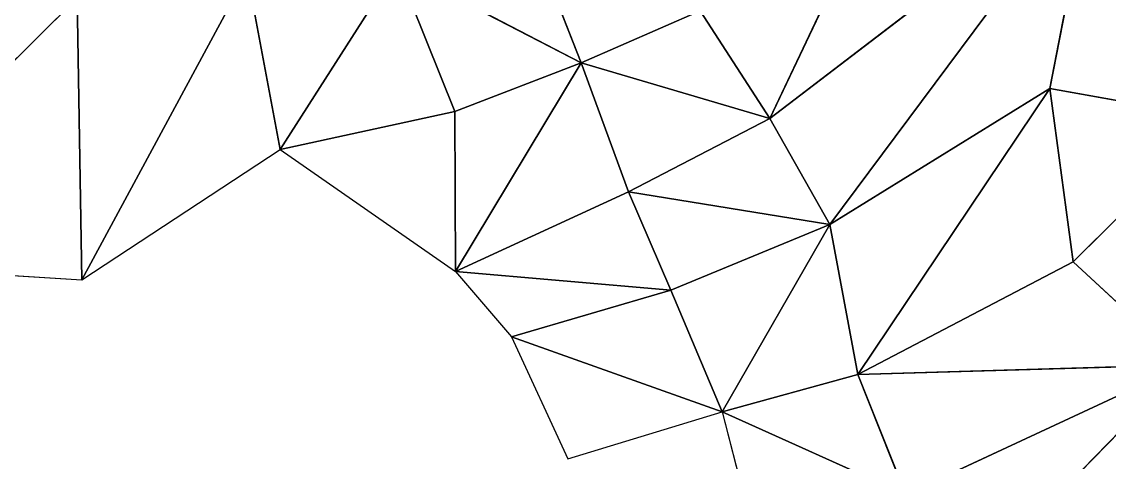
# Model space of a CAD drawing. Header units: metres. Extents: x 0 to 613718, y 0 to 269741.
# Drawn here: x 611636.7 to 612122.8, y 268619.8 to 268816.5 of the extents above; entities that cross this region are included whole.
import ezdxf

# ---------------------------------------------------------------- set-up
doc = ezdxf.new("R2010")
doc.units = ezdxf.units.M
doc.layers.get('0').update_dxf_attribs({"true_color": 0xff5454})

# ---------------------------------------------------------------- blocks, each defined once
blk = doc.blocks.new('Group1_1')
for p, q in [((612115.11, 268883.36, 247.78), (611971.08, 268773.34, 247.47)), ((612115.11, 268883.36, 247.78), (611997.91, 268726, 247.51)), ((612096.22, 268786.66, 247.72), (612115.11, 268883.36, 247.78)), ((611862.83, 268858.81, 247.13), (611886.79, 268798.22, 247.21)), ((611737.49, 268838.22, 246.55), (611663.58, 268701.23, 246.17)), ((611752.14, 268759.51, 246.62), (611737.49, 268838.22, 246.55)), ((611804.3, 268840.97, 246.88), (611752.14, 268759.51, 246.62)), ((611804.3, 268840.97, 246.88), (611886.79, 268798.22, 247.21)), ((611804.3, 268840.97, 246.88), (611830.32, 268776.5, 246.98)), ((611971.08, 268773.34, 247.47), (612002.14, 268838.76, 247.55)), ((611542.16, 268708.82, 245.64), (611661.53, 268827.24, 246.16)), ((611663.58, 268701.23, 246.17), (611661.53, 268827.24, 246.16)), ((611886.79, 268798.22, 247.21), (611939.88, 268821.39, 247.39)), ((611971.08, 268773.34, 247.47), (611939.88, 268821.39, 247.39)), ((611830.32, 268776.5, 246.98), (611886.79, 268798.22, 247.21)), ((611886.79, 268798.22, 247.21), (611830.53, 268705.03, 246.97)), ((611886.79, 268798.22, 247.21), (611971.08, 268773.34, 247.47)), ((611907.96, 268740.64, 247.27), (611886.79, 268798.22, 247.21)), ((611997.91, 268726, 247.51), (612096.22, 268786.66, 247.72)), ((612010.46, 268659.06, 247.49), (612096.22, 268786.66, 247.72)), ((612171.08, 268773.34, 247.81), (612096.22, 268786.66, 247.72)), ((612096.22, 268786.66, 247.72), (612106.68, 268709.26, 247.69)), ((611752.14, 268759.51, 246.62), (611830.32, 268776.5, 246.98)), ((611830.53, 268705.03, 246.97), (611830.32, 268776.5, 246.98)), ((611971.08, 268773.34, 247.47), (611907.96, 268740.64, 247.27)), ((611997.91, 268726, 247.51), (611971.08, 268773.34, 247.47)), ((612171.08, 268773.34, 247.81), (612106.68, 268709.26, 247.69)), ((611663.58, 268701.23, 246.17), (611752.14, 268759.51, 246.62)), ((611752.14, 268759.51, 246.62), (611830.53, 268705.03, 246.97)), ((611830.53, 268705.03, 246.97), (611907.96, 268740.64, 247.27)), ((611907.96, 268740.64, 247.27), (611997.91, 268726, 247.51)), ((611926.78, 268696.71, 247.31), (611907.96, 268740.64, 247.27)), ((611997.91, 268726, 247.51), (611926.78, 268696.71, 247.31)), ((611997.91, 268726, 247.51), (611949.79, 268642.32, 247.34)), ((611997.91, 268726, 247.51), (612010.46, 268659.06, 247.49)), ((611542.16, 268708.82, 245.64), (611663.58, 268701.23, 246.17)), ((612106.68, 268709.26, 247.69), (612010.46, 268659.06, 247.49)), ((612156.41, 268663.26, 247.72), (612106.68, 268709.26, 247.69)), ((611830.53, 268705.03, 246.97), (611855.66, 268675.79, 247.07)), ((611926.78, 268696.71, 247.31), (611830.53, 268705.03, 246.97)), ((611855.66, 268675.79, 247.07), (611926.78, 268696.71, 247.31)), ((611949.79, 268642.32, 247.34), (611926.78, 268696.71, 247.31)), ((611855.66, 268675.79, 247.07), (611949.79, 268642.32, 247.34)), ((611855.66, 268675.79, 247.07), (611880.76, 268621.41, 247.13)), ((612010.46, 268659.06, 247.49), (612156.41, 268663.26, 247.72)), ((612156.41, 268663.26, 247.72), (612031.83, 268605.37, 247.49)), ((612048.11, 268552.37, 247.47), (612156.41, 268663.26, 247.72)), ((612010.46, 268659.06, 247.49), (611949.79, 268642.32, 247.34)), ((612031.83, 268605.37, 247.49), (612010.46, 268659.06, 247.49)), ((611880.76, 268621.41, 247.13), (611949.79, 268642.32, 247.34)), ((611949.79, 268642.32, 247.34), (611963.78, 268587.66, 247.34)), ((612031.83, 268605.37, 247.49), (611949.79, 268642.32, 247.34))]:
    blk.add_line(p, q)
mesh = blk.add_polyface()
corners = [(612171.08, 268973.34, 247.89), (612115.11, 268883.36, 247.78), (612171.08, 268773.34, 247.81)]
mesh.append_faces([[corners[k] for k in face] for face in [(0, 1, 2)]])
mesh = blk.add_polyface()
corners = [(612115.11, 268883.36, 247.78), (611971.08, 268773.34, 247.47), (611997.91, 268726, 247.51)]
mesh.append_faces([[corners[k] for k in face] for face in [(0, 1, 2)]])
mesh = blk.add_polyface()
corners = [(612115.11, 268883.36, 247.78), (612002.14, 268838.76, 247.55), (611971.08, 268773.34, 247.47)]
mesh.append_faces([[corners[k] for k in face] for face in [(0, 1, 2)]])
mesh = blk.add_polyface()
corners = [(612115.11, 268883.36, 247.78), (611997.91, 268726, 247.51), (612096.22, 268786.66, 247.72)]
mesh.append_faces([[corners[k] for k in face] for face in [(0, 1, 2)]])
mesh = blk.add_polyface()
corners = [(612171.08, 268773.34, 247.81), (612115.11, 268883.36, 247.78), (612096.22, 268786.66, 247.72)]
mesh.append_faces([[corners[k] for k in face] for face in [(0, 1, 2)]])
mesh = blk.add_polyface()
corners = [(611886.79, 268798.22, 247.21), (611862.83, 268858.81, 247.13), (611804.3, 268840.97, 246.88)]
mesh.append_faces([[corners[k] for k in face] for face in [(0, 1, 2)]])
mesh = blk.add_polyface()
corners = [(611939.88, 268821.39, 247.39), (611862.83, 268858.81, 247.13), (611886.79, 268798.22, 247.21)]
mesh.append_faces([[corners[k] for k in face] for face in [(0, 1, 2)]])
mesh = blk.add_polyface()
corners = [(611737.49, 268838.22, 246.55), (611661.53, 268827.24, 246.16), (611663.58, 268701.23, 246.17)]
mesh.append_faces([[corners[k] for k in face] for face in [(0, 1, 2)]])
mesh = blk.add_polyface()
corners = [(611752.14, 268759.51, 246.62), (611737.49, 268838.22, 246.55), (611663.58, 268701.23, 246.17)]
mesh.append_faces([[corners[k] for k in face] for face in [(0, 1, 2)]])
mesh = blk.add_polyface()
corners = [(611804.3, 268840.97, 246.88), (611737.49, 268838.22, 246.55), (611752.14, 268759.51, 246.62)]
mesh.append_faces([[corners[k] for k in face] for face in [(0, 1, 2)]])
mesh = blk.add_polyface()
corners = [(611830.32, 268776.5, 246.98), (611804.3, 268840.97, 246.88), (611752.14, 268759.51, 246.62)]
mesh.append_faces([[corners[k] for k in face] for face in [(0, 1, 2)]])
mesh = blk.add_polyface()
corners = [(611886.79, 268798.22, 247.21), (611804.3, 268840.97, 246.88), (611830.32, 268776.5, 246.98)]
mesh.append_faces([[corners[k] for k in face] for face in [(0, 1, 2)]])
mesh = blk.add_polyface()
corners = [(612002.14, 268838.76, 247.55), (611939.88, 268821.39, 247.39), (611971.08, 268773.34, 247.47)]
mesh.append_faces([[corners[k] for k in face] for face in [(0, 1, 2)]])
mesh = blk.add_polyface()
corners = [(611661.53, 268827.24, 246.16), (611553.54, 268821.73, 245.66), (611542.16, 268708.82, 245.64)]
mesh.append_faces([[corners[k] for k in face] for face in [(0, 1, 2)]])
mesh = blk.add_polyface()
corners = [(611663.58, 268701.23, 246.17), (611661.53, 268827.24, 246.16), (611542.16, 268708.82, 245.64)]
mesh.append_faces([[corners[k] for k in face] for face in [(0, 1, 2)]])
mesh = blk.add_polyface()
corners = [(611971.08, 268773.34, 247.47), (611939.88, 268821.39, 247.39), (611886.79, 268798.22, 247.21)]
mesh.append_faces([[corners[k] for k in face] for face in [(0, 1, 2)]])
mesh = blk.add_polyface()
corners = [(611886.79, 268798.22, 247.21), (611830.32, 268776.5, 246.98), (611830.53, 268705.03, 246.97)]
mesh.append_faces([[corners[k] for k in face] for face in [(0, 1, 2)]])
mesh = blk.add_polyface()
corners = [(611907.96, 268740.64, 247.27), (611886.79, 268798.22, 247.21), (611830.53, 268705.03, 246.97)]
mesh.append_faces([[corners[k] for k in face] for face in [(0, 1, 2)]])
mesh = blk.add_polyface()
corners = [(611971.08, 268773.34, 247.47), (611886.79, 268798.22, 247.21), (611907.96, 268740.64, 247.27)]
mesh.append_faces([[corners[k] for k in face] for face in [(0, 1, 2)]])
mesh = blk.add_polyface()
corners = [(612096.22, 268786.66, 247.72), (611997.91, 268726, 247.51), (612010.46, 268659.06, 247.49)]
mesh.append_faces([[corners[k] for k in face] for face in [(0, 1, 2)]])
mesh = blk.add_polyface()
corners = [(612106.68, 268709.26, 247.69), (612096.22, 268786.66, 247.72), (612010.46, 268659.06, 247.49)]
mesh.append_faces([[corners[k] for k in face] for face in [(0, 1, 2)]])
mesh = blk.add_polyface()
corners = [(612171.08, 268773.34, 247.81), (612096.22, 268786.66, 247.72), (612106.68, 268709.26, 247.69)]
mesh.append_faces([[corners[k] for k in face] for face in [(0, 1, 2)]])
mesh = blk.add_polyface()
corners = [(611830.53, 268705.03, 246.97), (611830.32, 268776.5, 246.98), (611752.14, 268759.51, 246.62)]
mesh.append_faces([[corners[k] for k in face] for face in [(0, 1, 2)]])
mesh = blk.add_polyface()
corners = [(611997.91, 268726, 247.51), (611971.08, 268773.34, 247.47), (611907.96, 268740.64, 247.27)]
mesh.append_faces([[corners[k] for k in face] for face in [(0, 1, 2)]])
mesh = blk.add_polyface()
corners = [(612171.08, 268773.34, 247.81), (612106.68, 268709.26, 247.69), (612156.41, 268663.26, 247.72)]
mesh.append_faces([[corners[k] for k in face] for face in [(0, 1, 2)]])
mesh = blk.add_polyface()
corners = [(611926.78, 268696.71, 247.31), (611907.96, 268740.64, 247.27), (611830.53, 268705.03, 246.97)]
mesh.append_faces([[corners[k] for k in face] for face in [(0, 1, 2)]])
mesh = blk.add_polyface()
corners = [(611997.91, 268726, 247.51), (611907.96, 268740.64, 247.27), (611926.78, 268696.71, 247.31)]
mesh.append_faces([[corners[k] for k in face] for face in [(0, 1, 2)]])
mesh = blk.add_polyface()
corners = [(611997.91, 268726, 247.51), (611926.78, 268696.71, 247.31), (611949.79, 268642.32, 247.34)]
mesh.append_faces([[corners[k] for k in face] for face in [(0, 1, 2)]])
mesh = blk.add_polyface()
corners = [(612010.46, 268659.06, 247.49), (611997.91, 268726, 247.51), (611949.79, 268642.32, 247.34)]
mesh.append_faces([[corners[k] for k in face] for face in [(0, 1, 2)]])
mesh = blk.add_polyface()
corners = [(612156.41, 268663.26, 247.72), (612106.68, 268709.26, 247.69), (612010.46, 268659.06, 247.49)]
mesh.append_faces([[corners[k] for k in face] for face in [(0, 1, 2)]])
mesh = blk.add_polyface()
corners = [(611926.78, 268696.71, 247.31), (611830.53, 268705.03, 246.97), (611855.66, 268675.79, 247.07)]
mesh.append_faces([[corners[k] for k in face] for face in [(0, 1, 2)]])
mesh = blk.add_polyface()
corners = [(611949.79, 268642.32, 247.34), (611926.78, 268696.71, 247.31), (611855.66, 268675.79, 247.07)]
mesh.append_faces([[corners[k] for k in face] for face in [(0, 1, 2)]])
mesh = blk.add_polyface()
corners = [(611949.79, 268642.32, 247.34), (611855.66, 268675.79, 247.07), (611880.76, 268621.41, 247.13)]
mesh.append_faces([[corners[k] for k in face] for face in [(0, 1, 2)]])
mesh = blk.add_polyface()
corners = [(612156.41, 268663.26, 247.72), (612010.46, 268659.06, 247.49), (612031.83, 268605.37, 247.49)]
mesh.append_faces([[corners[k] for k in face] for face in [(0, 1, 2)]])
mesh = blk.add_polyface()
corners = [(612156.41, 268663.26, 247.72), (612031.83, 268605.37, 247.49), (612048.11, 268552.37, 247.47)]
mesh.append_faces([[corners[k] for k in face] for face in [(0, 1, 2)]])
mesh = blk.add_polyface()
corners = [(612158.98, 268592.12, 247.66), (612156.41, 268663.26, 247.72), (612048.11, 268552.37, 247.47)]
mesh.append_faces([[corners[k] for k in face] for face in [(0, 1, 2)]])
mesh = blk.add_polyface()
corners = [(612031.83, 268605.37, 247.49), (612010.46, 268659.06, 247.49), (611949.79, 268642.32, 247.34)]
mesh.append_faces([[corners[k] for k in face] for face in [(0, 1, 2)]])
mesh = blk.add_polyface()
corners = [(612031.83, 268605.37, 247.49), (611949.79, 268642.32, 247.34), (611963.78, 268587.66, 247.34)]
mesh.append_faces([[corners[k] for k in face] for face in [(0, 1, 2)]])

msp = doc.modelspace()

# ---------------------------------------------------------------- block references
msp.add_blockref('Group1_1', (0, 0))

doc.saveas('drawing.dxf')
